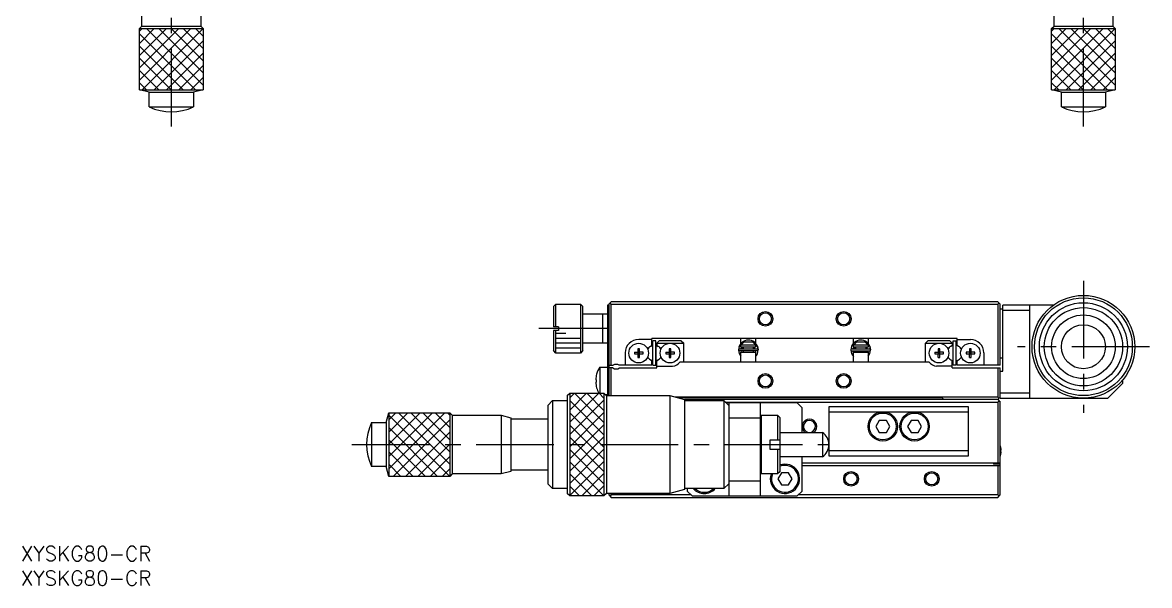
# Model space of a CAD drawing. Extents: x -3 to 483, y -8 to 308.
# Drawn here: x 0.4 to 230.7, y -8 to 107.1 of the extents above; entities that cross this region are included whole.
import ezdxf

# ---------------------------------------------------------------- set-up
doc = ezdxf.new("R2010")
doc.units = 0
doc.header["$LTSCALE"] = 0.5
doc.linetypes.add('CENTER', pattern=[50.8, 31.75, -6.35, 6.35, -6.35])
for name, color, linetype in [('MSM_CENTER', 1, 'CENTER'), ('MSM_CONTINUOUS', 7, 'CONTINUOUS'), ('MSM_NARROW', 5, 'CONTINUOUS'), ('MSM_PART_NUMBER', 7, 'CONTINUOUS')]:
    doc.layers.add(name, color=color, linetype=linetype)
doc.styles.get("Standard").update_dxf_attribs({"font": 'txt.shx', "height": 3, "bigfont": 'bigfont.shx'})

# ---------------------------------------------------------------- blocks, each defined once
blk = doc.blocks.new('*U2')
at = {"layer": 'MSM_PART_NUMBER'}
blk.add_text('XYSKG80-CR', height=3, dxfattribs=at).set_placement((0, -3))
blk = doc.blocks.new('*U3')
at = {"layer": 'MSM_PART_NUMBER'}
blk.add_text('XYSKG80-CR', height=3, dxfattribs=at).set_placement((0, -8))

msp = doc.modelspace()

# ---------------------------------------------------------------- linework, layer by layer
at = {"layer": 'MSM_CENTER'}
for p, q in [((217.22, 85.82), (217.22, 183.32)), ((30.8, 85.82), (30.8, 138.32)), ((217.22, 54.3), (217.22, 27.3)), ((119.92, 44.5), (105.92, 44.5)), ((230.72, 40.8), (203.72, 40.8)), ((67.72, 20.8), (165.22, 20.8))]:
    msp.add_line(p, q, dxfattribs=at)
at = {"layer": 'MSM_CONTINUOUS'}
for p, q in [((24.8, 106.32), (24.8, 116.32)), ((36.8, 116.32), (36.8, 106.32)), ((211.22, 106.32), (211.22, 116.32)), ((223.22, 116.32), (223.22, 106.32)), ((24.3, 105.82), (24.8, 106.32)), ((24.8, 106.32), (36.8, 106.32)), ((36.8, 106.32), (37.3, 105.82)), ((210.72, 105.82), (211.22, 106.32)), ((211.22, 106.32), (223.22, 106.32)), ((223.22, 106.32), (223.72, 105.82)), ((24.3, 105.82), (37.3, 105.82)), ((24.3, 93.32), (24.3, 105.82)), ((37.3, 105.82), (37.3, 93.32)), ((210.72, 105.82), (223.72, 105.82)), ((210.72, 93.32), (210.72, 105.82)), ((223.72, 105.82), (223.72, 93.32)), ((24.3, 93.32), (37.3, 93.32)), ((26.3, 92.82), (24.3, 93.32)), ((26.3, 92.82), (35.3, 92.82)), ((26.3, 89.83), (26.3, 92.82)), ((37.3, 93.32), (35.3, 92.82)), ((35.3, 92.82), (35.3, 89.83)), ((210.72, 93.32), (223.72, 93.32)), ((212.72, 92.82), (210.72, 93.32)), ((212.72, 92.82), (221.72, 92.82)), ((212.72, 89.83), (212.72, 92.82)), ((223.72, 93.32), (221.72, 92.82)), ((221.72, 92.82), (221.72, 89.83)), ((26.3, 89.83), (35.3, 89.83)), ((212.72, 89.83), (221.72, 89.83)), ((108.92, 49), (109.42, 49.5)), ((108.92, 49), (108.92, 44.9)), ((109.42, 44.9), (109.42, 49.5)), ((109.42, 49.5), (114.42, 49.5)), ((114.42, 49.5), (114.42, 39.5)), ((114.42, 49.5), (114.92, 49)), ((114.92, 40), (114.92, 49)), ((120.22, 49.3), (119.92, 49.3)), ((119.92, 49.3), (119.92, 30.8)), ((120.72, 50), (120.22, 49.5)), ((120.22, 49.5), (120.22, 30.8)), ((120.72, 49.5), (120.47, 49.75)), ((199.72, 50), (120.72, 50)), ((120.72, 49.5), (199.72, 49.5)), ((120.72, 37), (120.72, 49.5)), ((199.72, 50), (200.22, 49.5)), ((199.97, 49.75), (199.72, 49.5)), ((199.72, 49.5), (199.72, 37)), ((200.22, 37), (200.22, 49.5)), ((200.72, 48.5), (200.22, 48.5)), ((200.72, 35.8), (200.72, 49.3)), ((211.06, 49.3), (200.72, 49.3)), ((206.22, 49.3), (206.22, 30.3)), ((114.92, 47.5), (119.92, 47.5)), ((118.92, 47.5), (118.92, 41.5)), ((200.72, 48.3), (206.22, 48.3)), ((109.92, 44.9), (108.92, 44.9)), ((108.92, 44.1), (108.92, 40)), ((109.92, 44.1), (108.92, 44.1)), ((109.42, 39.5), (109.42, 44.1)), ((109.92, 44.9), (109.92, 44.1)), ((119.92, 41.5), (114.92, 41.5)), ((129.02, 42.3), (126.32, 42.3)), ((191.42, 42.5), (129.02, 42.5)), ((129.02, 41.04), (129.02, 42.5)), ((129.82, 42), (129.22, 42)), ((129.22, 37), (129.22, 42)), ((129.82, 37), (129.82, 42)), ((130.52, 42), (130.02, 41.5)), ((130.02, 41.5), (135.52, 41.5)), ((130.02, 41.5), (130.02, 41.04)), ((135.02, 42), (130.52, 42)), ((135.02, 42), (135.52, 41.5)), ((135.52, 37.7), (135.52, 41.5)), ((147.22, 41.45), (147.22, 42.5)), ((147.8, 41.7), (147.28, 41.2)), ((149.64, 41.7), (147.8, 41.7)), ((150.17, 41.2), (149.64, 41.7)), ((150.22, 42.5), (150.22, 41.5)), ((170.22, 41.49), (170.22, 42.5)), ((170.8, 41.7), (170.28, 41.2)), ((172.64, 41.7), (170.8, 41.7)), ((173.17, 41.2), (172.64, 41.7)), ((173.22, 42.5), (173.22, 41.44)), ((185.42, 42), (184.92, 41.5)), ((184.92, 41.5), (190.42, 41.5)), ((184.92, 37.7), (184.92, 41.5)), ((189.92, 42), (185.42, 42)), ((189.92, 42), (190.42, 41.5)), ((190.42, 41.5), (190.42, 41.04)), ((190.62, 42), (191.22, 42)), ((190.62, 37), (190.62, 42)), ((191.22, 37), (191.22, 42)), ((191.42, 41.04), (191.42, 42.5)), ((191.42, 42.3), (194.12, 42.3)), ((109.42, 39.5), (108.92, 40)), ((114.42, 39.5), (109.42, 39.5)), ((114.92, 40), (114.42, 39.5)), ((123.57, 39.55), (123.57, 37)), ((125.44, 39.68), (125.44, 39.32)), ((125.44, 39.68), (126.14, 39.68)), ((125.44, 39.32), (126.14, 39.32)), ((126.5, 40.39), (126.14, 40.39)), ((126.14, 40.39), (126.14, 39.68)), ((126.15, 39.67), (126.14, 39.68)), ((126.15, 39.33), (126.14, 39.32)), ((126.14, 39.32), (126.14, 38.61)), ((126.15, 39.67), (126.15, 39.33)), ((126.49, 39.67), (126.15, 39.67)), ((126.15, 39.33), (126.49, 39.33)), ((126.49, 39.67), (126.5, 39.68)), ((126.49, 39.33), (126.49, 39.67)), ((126.49, 39.33), (126.5, 39.32)), ((126.5, 39.68), (126.5, 40.39)), ((127.21, 39.68), (126.5, 39.68)), ((126.5, 39.32), (127.21, 39.32)), ((126.5, 38.61), (126.5, 39.32)), ((127.21, 39.32), (127.21, 39.68)), ((128.73, 40.87), (129.02, 41.04)), ((129.82, 41.15), (129.82, 37.85)), ((130.02, 41.04), (130.32, 40.87)), ((131.84, 39.68), (131.84, 39.32)), ((131.84, 39.68), (132.54, 39.68)), ((131.84, 39.32), (132.54, 39.32)), ((132.9, 40.39), (132.54, 40.39)), ((132.54, 40.39), (132.54, 39.68)), ((132.55, 39.67), (132.54, 39.68)), ((132.55, 39.33), (132.54, 39.32)), ((132.54, 39.32), (132.54, 38.61)), ((132.55, 39.67), (132.55, 39.33)), ((132.89, 39.67), (132.55, 39.67)), ((132.55, 39.33), (132.89, 39.33)), ((132.89, 39.67), (132.9, 39.68)), ((132.89, 39.33), (132.89, 39.67)), ((132.89, 39.33), (132.9, 39.32)), ((132.9, 39.68), (132.9, 40.39)), ((133.61, 39.68), (132.9, 39.68)), ((132.9, 39.32), (133.61, 39.32)), ((132.9, 38.61), (132.9, 39.32)), ((133.61, 39.32), (133.61, 39.68)), ((146.87, 40.87), (146.89, 40.93)), ((146.9, 40.93), (146.91, 40.96)), ((146.96, 40.38), (150.51, 40.38)), ((150.51, 39.93), (146.96, 39.93)), ((147.29, 40.7), (147.21, 40.38)), ((147.21, 39.93), (147.26, 39.7)), ((147.22, 41.2), (150.22, 41.2)), ((147.22, 40.7), (147.22, 41.2)), ((150.22, 40.7), (147.22, 40.7)), ((147.22, 39.7), (150.22, 39.7)), ((147.22, 37.7), (147.22, 39.7)), ((147.72, 40.5), (147.34, 40.5)), ((147.72, 40.38), (147.72, 40.7)), ((147.72, 39.7), (147.72, 39.93)), ((149.72, 40.7), (149.72, 40.38)), ((150.14, 40.5), (149.72, 40.5)), ((149.72, 39.93), (149.72, 39.7)), ((150.22, 41.2), (150.22, 40.7)), ((150.32, 40.86), (150.22, 40.81)), ((150.22, 39.7), (150.27, 39.93)), ((150.22, 39.7), (150.22, 37.7)), ((150.58, 40.94), (150.32, 40.86)), ((150.57, 40.97), (150.58, 40.93)), ((150.58, 40.93), (150.58, 40.93)), ((150.58, 40.93), (150.58, 40.93)), ((150.58, 40.93), (150.58, 40.37)), ((150.6, 40.87), (150.74, 40.18)), ((169.84, 40.86), (169.86, 40.92)), ((169.86, 40.92), (169.87, 40.95)), ((169.93, 40.37), (173.48, 40.37)), ((173.48, 39.92), (169.93, 39.92)), ((170.25, 40.7), (170.17, 40.37)), ((170.17, 39.92), (170.22, 39.7)), ((170.22, 41.2), (173.22, 41.2)), ((170.22, 40.7), (170.22, 41.2)), ((173.22, 40.7), (170.22, 40.7)), ((170.22, 39.7), (173.22, 39.7)), ((170.22, 37.7), (170.22, 39.7)), ((170.22, 39.7), (170.22, 39.68)), ((170.72, 40.5), (170.29, 40.5)), ((170.72, 40.37), (170.72, 40.7)), ((170.72, 39.7), (170.72, 39.92)), ((172.72, 40.7), (172.72, 40.37)), ((173.11, 40.5), (172.72, 40.5)), ((172.72, 39.92), (172.72, 39.7)), ((173.19, 39.7), (173.24, 39.92)), ((173.22, 41.2), (173.22, 40.7)), ((173.29, 40.85), (173.22, 40.82)), ((173.22, 39.7), (173.22, 37.7)), ((173.54, 40.93), (173.29, 40.85)), ((173.53, 40.96), (173.54, 40.93)), ((173.54, 40.92), (173.55, 40.92)), ((173.55, 40.92), (173.55, 40.92)), ((173.55, 40.92), (173.55, 40.36)), ((173.57, 40.87), (173.7, 40.17)), ((186.84, 39.68), (186.84, 39.32)), ((186.84, 39.68), (187.54, 39.68)), ((186.84, 39.32), (187.54, 39.32)), ((187.9, 40.39), (187.54, 40.39)), ((187.54, 40.39), (187.54, 39.68)), ((187.55, 39.67), (187.54, 39.68)), ((187.55, 39.33), (187.54, 39.32)), ((187.54, 38.61), (187.54, 39.32)), ((187.55, 39.67), (187.55, 39.33)), ((187.89, 39.67), (187.55, 39.67)), ((187.55, 39.33), (187.89, 39.33)), ((187.89, 39.67), (187.9, 39.68)), ((187.89, 39.33), (187.89, 39.67)), ((187.89, 39.33), (187.9, 39.32)), ((187.9, 39.68), (187.9, 40.39)), ((188.61, 39.68), (187.9, 39.68)), ((187.9, 39.32), (188.61, 39.32)), ((187.9, 38.61), (187.9, 39.32)), ((188.61, 39.32), (188.61, 39.68)), ((190.42, 41.04), (190.13, 40.87)), ((191.72, 40.87), (191.42, 41.04)), ((193.24, 39.68), (193.24, 39.32)), ((193.94, 39.68), (193.24, 39.68)), ((193.24, 39.32), (193.94, 39.32)), ((194.3, 40.39), (193.94, 40.39)), ((193.94, 40.39), (193.94, 39.68)), ((193.95, 39.67), (193.94, 39.68)), ((193.95, 39.33), (193.94, 39.32)), ((193.94, 38.61), (193.94, 39.32)), ((193.95, 39.67), (193.95, 39.33)), ((194.29, 39.67), (193.95, 39.67)), ((193.95, 39.33), (194.29, 39.33)), ((194.29, 39.67), (194.3, 39.68)), ((194.29, 39.33), (194.29, 39.67)), ((194.29, 39.33), (194.3, 39.32)), ((194.3, 39.68), (194.3, 40.39)), ((195.01, 39.68), (194.3, 39.68)), ((194.3, 39.32), (195.01, 39.32)), ((194.3, 38.61), (194.3, 39.32)), ((195.01, 39.32), (195.01, 39.68)), ((196.87, 39.55), (196.87, 37)), ((120.22, 37), (121.12, 37)), ((129.02, 37), (122.32, 37)), ((126.14, 38.61), (126.5, 38.61)), ((129.02, 37.96), (128.73, 38.13)), ((129.02, 37), (129.02, 37.96)), ((129.22, 37), (129.82, 37)), ((130.32, 38.13), (130.02, 37.96)), ((130.02, 36.5), (130.02, 37.96)), ((132.54, 38.61), (132.9, 38.61)), ((134.8, 37.7), (185.64, 37.7)), ((187.54, 38.61), (187.9, 38.61)), ((190.13, 38.13), (190.42, 37.96)), ((190.42, 36.5), (190.42, 37.96)), ((191.22, 37), (190.62, 37)), ((191.42, 37.96), (191.72, 38.13)), ((191.42, 37), (191.42, 37.96)), ((200.22, 37), (191.42, 37)), ((193.94, 38.61), (194.3, 38.61)), ((200.22, 38.5), (200.72, 38.5)), ((117.73, 35.2), (117.72, 35.2)), ((118.38, 36.6), (118.38, 31.3)), ((118.38, 36.6), (119.92, 36.6)), ((121.06, 36.5), (120.22, 36.5)), ((120.72, 30.8), (120.72, 36.5)), ((122.38, 36.5), (130.02, 36.5)), ((130.02, 36.8), (133.24, 36.8)), ((190.42, 36.8), (187.2, 36.8)), ((190.42, 36.5), (200.22, 36.5)), ((199.72, 36.5), (199.72, 30.5)), ((200.22, 30.5), (200.22, 36.5)), ((200.22, 35.8), (200.72, 35.8)), ((117.73, 34.06), (117.53, 34.06)), ((117.53, 33.54), (117.73, 33.54)), ((117.72, 32.4), (117.73, 32.4)), ((117.73, 33.54), (117.73, 34.06)), ((222.22, 30.3), (225.22, 33.3)), ((225.22, 34), (225.22, 33.3)), ((111.72, 30.8), (112.22, 31.3)), ((111.72, 30.8), (111.72, 10.8)), ((112.22, 31.3), (112.22, 10.3)), ((112.22, 31.3), (119.22, 31.3)), ((119.22, 31.3), (119.22, 10.3)), ((119.22, 31.3), (119.72, 30.8)), ((119.92, 31), (119.52, 31)), ((119.72, 30.8), (119.72, 10.8)), ((119.72, 30.8), (132.72, 30.8)), ((132.72, 30.8), (132.72, 10.8)), ((132.72, 30.8), (135.72, 30)), ((199.72, 30.5), (133.85, 30.5)), ((188.37, 30.35), (134.41, 30.35)), ((135.72, 30), (135.72, 11.6)), ((199.72, 30), (135.72, 30)), ((188.72, 30), (188.37, 30.35)), ((199.72, 30.5), (199.97, 30.25)), ((199.72, 30), (200.22, 30.5)), ((199.72, 30), (200.22, 29.5)), ((206.22, 31.3), (200.22, 31.3)), ((200.22, 30.3), (222.22, 30.3)), ((107.72, 28.8), (108.72, 29.8)), ((107.72, 28.8), (107.72, 12.8)), ((108.72, 29.8), (108.72, 11.8)), ((108.72, 29.8), (111.72, 29.8)), ((135.72, 29.8), (143.72, 29.8)), ((143.72, 29.8), (143.72, 11.8)), ((143.72, 29.8), (144.72, 28.8)), ((144.02, 29.5), (199.72, 29.5)), ((158.72, 29.3), (144.22, 29.3)), ((144.72, 29.3), (144.72, 10.3)), ((151.22, 10.3), (151.22, 29.3)), ((158.72, 29.3), (159.72, 28.3)), ((159.72, 23.3), (159.72, 28.3)), ((193.72, 28.5), (165.22, 28.5)), ((165.22, 28.5), (165.22, 18.5)), ((193.72, 18.5), (193.72, 28.5)), ((199.97, 29.75), (199.72, 29.5)), ((199.72, 29.5), (199.72, 17)), ((200.22, 10.5), (200.22, 29.5)), ((74.72, 25.3), (75.22, 27.3)), ((75.22, 27.3), (75.22, 14.3)), ((75.22, 27.3), (87.72, 27.3)), ((87.72, 27.3), (87.72, 14.3)), ((87.72, 27.3), (88.22, 26.8)), ((88.22, 26.8), (88.22, 14.8)), ((88.22, 26.8), (98.22, 26.8)), ((98.22, 26.8), (98.22, 14.8)), ((98.22, 26.8), (100.22, 26.3)), ((100.22, 26.3), (100.22, 15.3)), ((100.22, 26.05), (107.72, 26.05)), ((144.72, 26.3), (151.22, 26.3)), ((151.22, 26.6), (151.42, 26.8)), ((151.42, 14.8), (151.42, 26.8)), ((151.42, 26.8), (154.72, 26.8)), ((154.72, 26.8), (154.72, 21.8)), ((154.72, 26.8), (155.22, 26.3)), ((155.22, 15.3), (155.22, 26.3)), ((165.22, 27.5), (193.72, 27.5)), ((175.5, 25.75), (174.78, 24.5)), ((176.94, 25.75), (175.5, 25.75)), ((177.66, 24.5), (176.94, 25.75)), ((182, 25.75), (181.28, 24.5)), ((183.44, 25.75), (182, 25.75)), ((184.16, 24.5), (183.44, 25.75)), ((71.73, 25.3), (71.73, 16.3)), ((71.73, 25.3), (74.72, 25.3)), ((74.72, 25.3), (74.72, 16.3)), ((155.22, 23.3), (163.88, 23.3)), ((163.88, 23.3), (163.88, 18.3)), ((174.78, 24.5), (175.5, 23.25)), ((175.5, 23.25), (176.94, 23.25)), ((176.94, 23.25), (177.66, 24.5)), ((181.28, 24.5), (182, 23.25)), ((182, 23.25), (183.44, 23.25)), ((183.44, 23.25), (184.16, 24.5)), ((153.22, 19.8), (153.22, 21.8)), ((153.22, 21.8), (155.22, 21.8)), ((155.22, 19.8), (153.22, 19.8)), ((154.72, 19.8), (154.72, 14.8)), ((193.72, 19.5), (165.22, 19.5)), ((165.22, 18.5), (193.72, 18.5)), ((200.3, 20.39), (200.29, 20.39)), ((200.29, 19.68), (200.29, 19.32)), ((200.41, 19.68), (200.29, 19.68)), ((200.29, 19.32), (200.41, 19.32)), ((200.29, 18.61), (200.3, 18.61)), ((74.72, 16.3), (71.73, 16.3)), ((75.22, 14.3), (74.72, 16.3)), ((163.88, 18.3), (155.22, 18.3)), ((159.72, 11.3), (159.72, 18.3)), ((200.22, 17), (159.72, 17)), ((159.72, 16.5), (200.22, 16.5)), ((198.82, 17), (198.82, 16.8)), ((200.22, 16.8), (198.82, 16.8)), ((199.72, 16.5), (199.72, 10.5)), ((87.72, 14.3), (75.22, 14.3)), ((88.22, 14.8), (87.72, 14.3)), ((98.22, 14.8), (88.22, 14.8)), ((100.22, 15.3), (98.22, 14.8)), ((107.72, 15.55), (100.22, 15.55)), ((151.42, 14.8), (151.22, 15)), ((154.72, 14.8), (151.42, 14.8)), ((155.22, 15.3), (154.72, 14.8)), ((155.5, 15.05), (154.78, 13.8)), ((156.94, 15.05), (155.5, 15.05)), ((157.66, 13.8), (156.94, 15.05)), ((108.72, 11.8), (107.72, 12.8)), ((111.72, 11.8), (108.72, 11.8)), ((135.72, 11.6), (132.72, 10.8)), ((143.72, 11.8), (135.72, 11.8)), ((136.22, 11.8), (136.22, 11.3)), ((144.72, 12.8), (143.72, 11.8)), ((151.22, 13.3), (144.72, 13.3)), ((154.78, 13.8), (155.5, 12.55)), ((155.5, 12.55), (156.94, 12.55)), ((156.94, 12.55), (157.66, 13.8)), ((112.22, 10.3), (111.72, 10.8)), ((119.22, 10.3), (112.22, 10.3)), ((119.72, 10.8), (119.22, 10.3)), ((132.72, 10.8), (119.72, 10.8)), ((120.22, 10.8), (120.22, 10.5)), ((120.22, 10.5), (120.72, 10)), ((120.72, 10.5), (120.47, 10.25)), ((120.72, 10.5), (120.72, 10.8)), ((137.02, 10.5), (120.72, 10.5)), ((120.72, 10), (199.72, 10)), ((137.22, 10.3), (136.22, 11.3)), ((137.22, 10.3), (158.72, 10.3)), ((159.72, 11.3), (158.72, 10.3)), ((199.72, 10.5), (158.92, 10.5)), ((199.97, 10.25), (199.72, 10.5)), ((199.72, 10), (200.22, 10.5))]:
    msp.add_line(p, q, dxfattribs=at)
for centre, radius in [((217.22, 40.8), 10.5), ((217.22, 40.8), 10), ((217.22, 40.8), 9), ((217.22, 40.8), 8), ((152.22, 46.5), 1.23), ((168.22, 46.5), 1.23), ((217.22, 40.8), 6.5), ((217.22, 40.8), 4.5), ((126.32, 39.5), 2), ((132.72, 39.5), 2), ((187.72, 39.5), 2), ((194.12, 39.5), 2), ((152.22, 33.8), 1.23), ((168.22, 33.8), 1.23), ((176.22, 24.5), 3), ((176.22, 24.5), 2.75), ((182.72, 24.5), 3), ((182.72, 24.5), 2.75), ((169.72, 13.8), 1.23), ((186.22, 13.8), 1.23)]:
    msp.add_circle(centre, radius, dxfattribs=at)
for centre, radius, start, end in [((30.8, 99.32), 10.5, 244.6231, 295.3769), ((217.22, 99.32), 10.5, 244.6231, 295.3769), ((126.32, 39.55), 2.75, 90, 180), ((148.74, 40.15), 2, 22.7134, 179.1695), ((171.7, 40.15), 2, 22.7134, 179.1695), ((194.12, 39.55), 2.75, 0, 90), ((129.64, 39.38), 1.75, 134.9956, 148.1135), ((129.52, 39.5), 1.59, 135, 149.5668), ((129.52, 39.5), 1.59, 120, 135), ((129.52, 39.5), 1.59, 100.8931, 120), ((129.52, 39.5), 1.59, 60, 79.1069), ((129.52, 39.5), 1.59, 45, 60), ((129.41, 39.38), 1.75, 31.8865, 45.0044), ((129.52, 39.5), 1.59, 30.4333, 45), ((146.96, 40.15), 0.225, 90, 270), ((148.74, 40.15), 2, 180.7858, 220.5832), ((148.74, 40.16), 2, 317.8891, 359.2221), ((150.51, 40.15), 0.225, 270, 90), ((169.93, 40.15), 0.225, 90, 270), ((171.7, 40.14), 1.99, 180.7732, 222.2343), ((171.7, 40.15), 2, 319.5396, 359.217), ((173.48, 40.15), 0.225, 270, 90), ((191.04, 39.38), 1.75, 134.9956, 148.1135), ((190.92, 39.5), 1.59, 135, 149.5667), ((190.92, 39.5), 1.59, 120, 135), ((190.92, 39.5), 1.59, 100.893, 120), ((190.92, 39.5), 1.59, 60, 79.1069), ((190.92, 39.5), 1.59, 45, 60), ((190.81, 39.38), 1.75, 31.8865, 45.0044), ((190.92, 39.5), 1.59, 30.4332, 45), ((121.72, 36.2), 1, 53.1301, 126.8699), ((129.52, 39.5), 1.59, 210.4332, 225), ((129.64, 39.61), 1.75, 211.8865, 225.0044), ((129.52, 39.5), 1.59, 225, 240), ((129.52, 39.5), 1.59, 240, 259.1069), ((129.52, 39.5), 1.59, 280.8931, 300), ((129.52, 39.5), 1.59, 300, 315), ((129.52, 39.5), 1.59, 315, 329.5667), ((129.41, 39.61), 1.75, 314.9956, 328.1135), ((132.72, 39.5), 2.75, 280.9425, 319.1148), ((187.72, 39.5), 2.75, 220.8852, 259.0575), ((190.92, 39.5), 1.59, 210.4333, 225), ((191.04, 39.61), 1.75, 211.8865, 225.0044), ((190.92, 39.5), 1.59, 225, 240), ((190.92, 39.5), 1.59, 240, 259.107), ((190.92, 39.5), 1.59, 280.8931, 300), ((190.92, 39.5), 1.59, 300, 315), ((190.92, 39.5), 1.59, 315, 329.5668), ((190.81, 39.61), 1.75, 314.9956, 328.1135), ((122.52, 33.8), 4.99, 163.7274, 177.0152), ((122.52, 33.8), 5, 145.9442, 163.7142), ((121.72, 37.25), 1, 228.5904, 311.4096), ((122.52, 33.8), 4.99, 182.9848, 196.2726), ((122.52, 33.8), 5, 196.2858, 210), ((161.22, 24.5), 1.23, 282.5764, 257.4236), ((81.22, 20.8), 10.5, 154.6231, 205.377), ((162.22, 20.8), 3, 303.5573, 56.4427), ((197.22, 19.5), 3.2, 16.1225, 20.3641), ((197.22, 19.5), 3.2, 339.6359, 343.8775), ((197.22, 19.5), 3.19, 3.2297, 16.1067), ((197.22, 19.5), 3.19, 343.8933, 356.7703), ((156.22, 13.8), 3, 160.5288, 109.4712), ((156.22, 13.8), 2.75, 158.6763, 111.3237), ((139.72, 13.8), 3, 221.8103, 318.1897), ((139.72, 13.8), 2.75, 226.6582, 313.3418)]:
    msp.add_arc(centre, radius, start, end, dxfattribs=at)
at = {"layer": 'MSM_NARROW'}
for p, q in [((24.81, 105.82), (24.3, 105.32)), ((27.31, 105.82), (24.3, 102.82)), ((29.81, 105.82), (24.3, 100.32)), ((32.31, 105.82), (24.3, 97.82)), ((34.81, 105.82), (24.3, 95.32)), ((24.3, 104.77), (35.74, 93.32)), ((37.3, 105.82), (24.81, 93.32)), ((25.74, 105.82), (37.3, 94.27)), ((28.24, 105.82), (37.3, 96.77)), ((30.74, 105.82), (37.3, 99.27)), ((33.24, 105.82), (37.3, 101.77)), ((35.74, 105.82), (37.3, 104.27)), ((211.23, 105.82), (210.72, 105.32)), ((213.73, 105.82), (210.72, 102.82)), ((216.23, 105.82), (210.72, 100.32)), ((218.73, 105.82), (210.72, 97.82)), ((221.23, 105.82), (210.72, 95.32)), ((210.72, 104.77), (222.17, 93.32)), ((223.72, 105.82), (211.23, 93.32)), ((212.17, 105.82), (223.72, 94.27)), ((214.67, 105.82), (223.72, 96.77)), ((217.17, 105.82), (223.72, 99.27)), ((219.67, 105.82), (223.72, 101.77)), ((222.17, 105.82), (223.72, 104.27)), ((24.3, 102.27), (33.24, 93.32)), ((37.3, 103.32), (27.31, 93.32)), ((210.72, 102.27), (219.67, 93.32)), ((223.72, 103.32), (213.73, 93.32)), ((24.3, 99.77), (30.74, 93.32)), ((37.3, 100.82), (29.81, 93.32)), ((210.72, 99.77), (217.17, 93.32)), ((223.72, 100.82), (216.23, 93.32)), ((24.3, 97.27), (28.24, 93.32)), ((37.3, 98.32), (32.31, 93.32)), ((210.72, 97.27), (214.67, 93.32)), ((223.72, 98.32), (218.73, 93.32)), ((24.3, 94.77), (25.74, 93.32)), ((37.3, 95.82), (34.81, 93.32)), ((210.72, 94.77), (212.17, 93.32)), ((223.72, 95.82), (221.23, 93.32)), ((111.42, 43.5), (109.42, 43.5)), ((114.42, 42.5), (109.42, 42.5)), ((114.42, 41.5), (109.42, 41.5)), ((114.42, 40.5), (109.42, 40.5)), ((118.17, 31.3), (112.22, 25.36)), ((115.67, 31.3), (112.22, 27.86)), ((113.17, 31.3), (112.22, 30.36)), ((119.22, 25.29), (113.22, 31.3)), ((119.22, 27.79), (115.72, 31.3)), ((119.22, 30.29), (118.22, 31.3)), ((119.22, 29.86), (112.22, 22.86)), ((119.22, 22.79), (112.22, 29.79)), ((86.67, 27.3), (75.22, 15.86)), ((84.17, 27.3), (75.22, 18.36)), ((81.67, 27.3), (75.22, 20.86)), ((79.17, 27.3), (75.22, 23.36)), ((76.67, 27.3), (75.22, 25.86)), ((87.72, 14.3), (75.22, 26.79)), ((87.72, 25.86), (76.17, 14.3)), ((87.72, 16.79), (77.22, 27.3)), ((87.72, 19.29), (79.72, 27.3)), ((87.72, 21.79), (82.22, 27.3)), ((87.72, 24.29), (84.72, 27.3)), ((87.72, 26.79), (87.22, 27.3)), ((119.22, 27.36), (112.22, 20.36)), ((119.22, 20.29), (112.22, 27.29)), ((85.22, 14.3), (75.22, 24.29)), ((87.72, 23.36), (78.67, 14.3)), ((119.22, 24.86), (112.22, 17.86)), ((119.22, 17.79), (112.22, 24.79)), ((82.72, 14.3), (75.22, 21.79)), ((87.72, 20.86), (81.17, 14.3)), ((119.22, 22.36), (112.22, 15.36)), ((119.22, 15.29), (112.22, 22.29)), ((80.22, 14.3), (75.22, 19.29)), ((119.22, 19.86), (112.22, 12.86)), ((119.22, 12.79), (112.22, 19.79)), ((77.72, 14.3), (75.22, 16.79)), ((87.72, 18.36), (83.67, 14.3)), ((119.22, 17.36), (112.22, 10.36)), ((119.22, 10.3), (112.22, 17.29)), ((87.72, 15.86), (86.17, 14.3)), ((116.72, 10.3), (112.22, 14.79)), ((119.22, 14.86), (114.67, 10.3)), ((114.22, 10.3), (112.22, 12.29)), ((119.22, 12.36), (117.17, 10.3))]:
    msp.add_line(p, q, dxfattribs=at)
for centre in [(152.22, 46.5), (168.22, 46.5), (152.22, 33.8), (168.22, 33.8), (169.72, 13.8), (186.22, 13.8)]:
    msp.add_circle(centre, 1.5, dxfattribs=at)
msp.add_arc((161.22, 24.5), 1.5, 306.8699, 233.1301, dxfattribs=at)

# ---------------------------------------------------------------- block references
at = {"layer": 'MSM_CONTINUOUS'}
for name in ['*U2', '*U3']:
    msp.add_blockref(name, (0, 0), dxfattribs=at)

doc.saveas('drawing.dxf')
